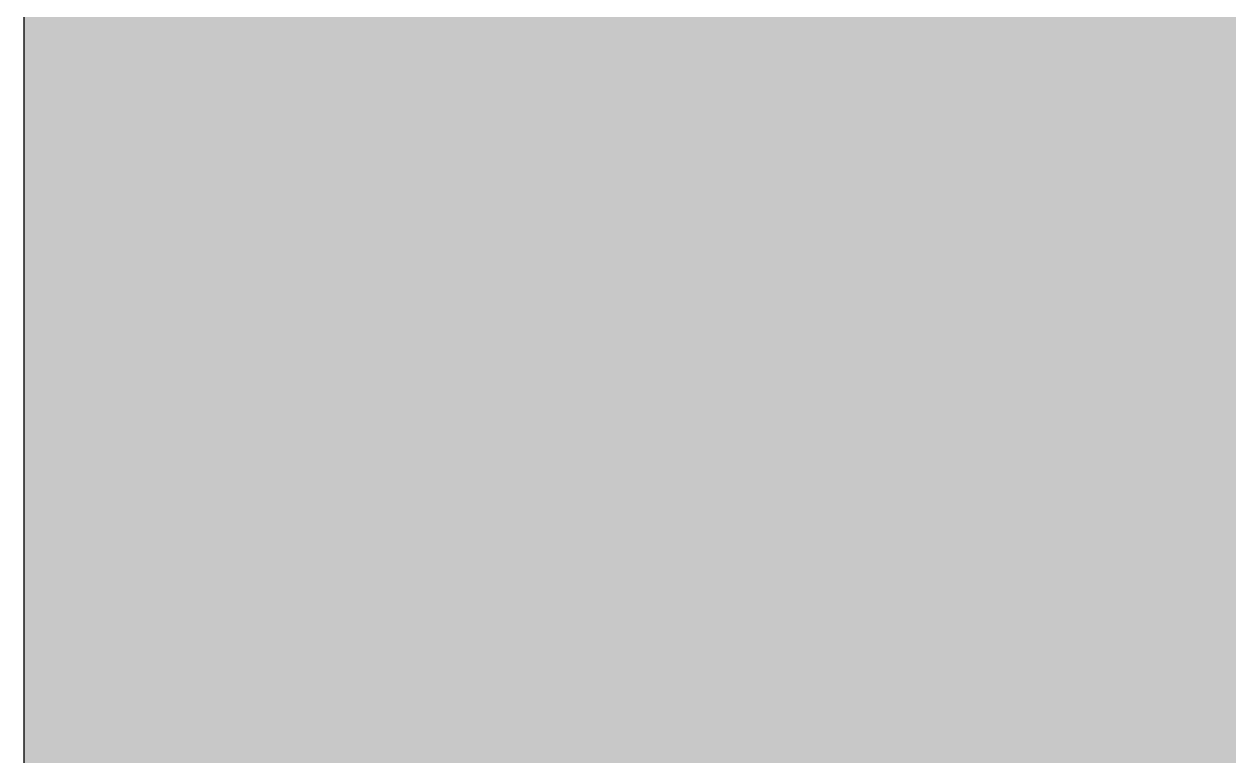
# Model space of a CAD drawing. Header units: millimetres. Extents: x -17017 to 628417, y -109036 to 199237.
# Drawn here: x 331620.707 to 331621.679, y -81482.15 to -81481.56 of the extents above; entities that cross this region are included whole.
import ezdxf

# ---------------------------------------------------------------- set-up
doc = ezdxf.new("R2010")
doc.units = ezdxf.units.MM
for name, color, linetype, lineweight in [('A-GENM-____-MCUT', 7, 'Continuous', 25), ('A-GENM-____-OTLN-1', 7, 'Continuous', 25), ('A-GLAZ-____-OTLN', 7, 'Continuous', 9)]:
    doc.layers.add(name, color=color, linetype=linetype, lineweight=lineweight)

# ---------------------------------------------------------------- blocks, each defined once
blk = doc.blocks.new('AR_Отверстие прямоугольное _в стене_ - AR_Отверстие прямоугольное _в стене__ОВ-36979025-АР1_План отверстий 3 этажа в осях 1-64_А-ГГ')
at = {"layer": 'A-GLAZ-____-OTLN'}
blk.add_hatch(color=256, dxfattribs=at).paths.add_polyline_path([(300, -50), (300, 50), (-300, 50), (-300, -50)], flags=0)
blk = doc.blocks.new('154_Фахверк_СКБ_Швеллер - Тип_100_3960_зеркало-36793856-АР1_План отверстий 3 этажа в осях 1-64_А-ГГ')
at = {"layer": 'A-GENM-____-MCUT'}
blk.add_line((125, 50), (125, -50), dxfattribs=at)

msp = doc.modelspace()

# ---------------------------------------------------------------- block references
at = {"layer": 'A-GENM-____-OTLN-1', "rotation": 180}
msp.add_blockref('154_Фахверк_СКБ_Швеллер - Тип_100_3960_зеркало-36793856-АР1_План отверстий 3 этажа в осях 1-64_А-ГГ', (331745.70744, -81432.41416), dxfattribs=at)
at = {"layer": 'A-GLAZ-____-OTLN'}
msp.add_blockref('AR_Отверстие прямоугольное _в стене_ - AR_Отверстие прямоугольное _в стене__ОВ-36979025-АР1_План отверстий 3 этажа в осях 1-64_А-ГГ', (331920.70744, -81432.41416), dxfattribs=at)

doc.saveas('drawing.dxf')
